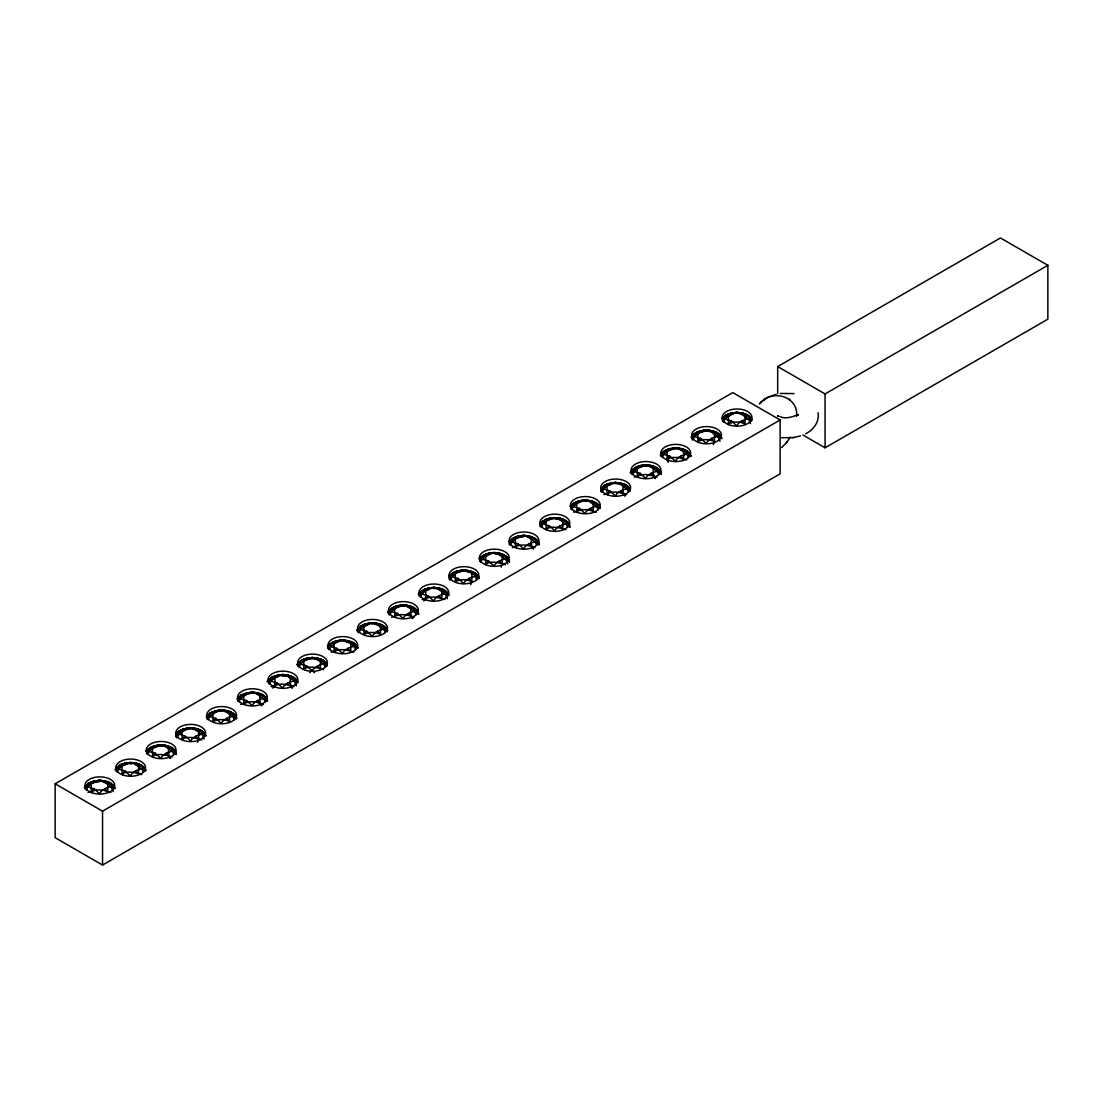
<?xml version="1.0" encoding="UTF-8"?>
<svg xmlns="http://www.w3.org/2000/svg" width="1103" height="1103" viewBox="0 0 1103 1103"><rect width="100%" height="100%" fill="white"/><g stroke="black" fill="none" stroke-linecap="round" stroke-linejoin="round"><path stroke-width="1.5" d="M797.814 415.39C801.357 412.053 788.659 420.781 780.29 416.7M141.736 774.623C135.324 772.693 128.403 770.418 122.006 773.906L122.006 764.324C129.547 761.084 141.653 762.228 145.761 770.308M172.233 757.016C165.822 755.086 158.887 752.811 152.504 756.3L152.504 746.717C159.99 743.477 170.951 744.69 175.873 751.777C174.839 750.812 171.199 747.2 168.235 746.855C161.079 744.456 152.007 744.635 146.244 750.785L146.244 751.557L152.062 747.241L160.804 745.931M201.78 739.961C195.369 738.017 188.448 735.742 182.05 739.231L182.05 729.662C189.592 726.408 201.697 727.553 205.806 735.632M206.164 716.881L210.108 712.938L221.262 709.836L229.548 711.821L229.548 721.39L224.433 719.666L218.049 719.666L212.948 721.39L212.948 711.821C220.49 708.567 232.595 709.712 236.704 717.791M272.868 688.189C275.254 684.949 275.433 680.151 274.275 676.415C269.835 677.669 261.342 686.7 272.593 677.532C279.817 672.692 293.563 673.768 298.031 682.385M323.565 669.645C317.14 667.715 310.219 665.44 303.835 668.928L303.821 659.346C311.322 656.106 322.283 657.319 327.205 664.406M357.11 629.744L361.039 625.787L372.194 622.685L380.48 624.67L380.48 634.253L375.378 632.515L368.981 632.515L363.893 634.253L363.88 624.67C371.421 621.43 383.527 622.575 387.636 630.654C386.643 628.807 382.865 625.36 379.611 624.808C372.304 622.092 360.874 622.602 356.724 630.668M423.8 601.038C426.185 597.812 426.365 593 425.206 589.264C432.748 586.024 444.867 587.168 448.962 595.248M470.733 584.673L471.863 581.488L466.762 579.764L460.378 579.751L455.277 581.488L455.277 571.919C462.833 568.638 476.013 569.81 479.254 578.717M505.339 564.695C498.928 562.764 492.007 560.489 485.623 563.978L485.61 554.395C493.041 551.1 502.734 552.534 508.469 558.463C510.041 561.565 504.871 554.588 502.678 554.933C495.867 551.5 485.072 552.327 479.35 558.463L479.35 559.235L486.492 554.078M565.894 529.743C559.483 527.799 552.548 525.524 546.164 529.013L546.164 519.444C553.651 516.204 564.612 517.417 569.534 524.49C568.224 523.194 564.033 519.265 560.503 519.348L560.503 518.575C553.43 517.39 545.034 517.859 539.905 523.511C545.489 524.297 551.39 525.621 554.451 530.998C557.525 525.621 563.426 524.339 569.01 523.498L569.01 524.27M713.351 444.606L714.496 441.421L709.394 439.683L702.997 439.683L697.909 441.407L697.896 431.838L694.021 433.769L691.126 437.353L693.098 434.885L698.778 431.507M729.276 413.901L722.134 419.071L725.553 415.335L736.707 412.246L744.994 414.218L744.994 423.8L739.892 422.077L733.495 422.063L728.394 423.8L728.394 414.232C735.687 411.033 747.724 412.081 751.763 419.733A14.67 8.466 0 0 0 736.473 412.536A14.67 8.466 0 0 0 722.575 420.56M197.506 742.429L198.637 739.244L198.65 729.648L190.35 727.677L179.21 730.765L175.791 733.729C181.375 734.515 187.276 735.839 190.35 741.216C193.425 735.853 199.312 734.515 204.896 733.716L205.806 735.977M501.065 567.163L502.21 563.978L502.21 554.395L493.923 552.41L485.623 554.395L482.769 556.284M387.567 612.868C393.33 602.197 413.928 602.21 418.699 613.682M630.199 472.773C635.962 462.116 656.561 462.129 661.331 473.601M86.324 790.038L87.73 786.922L91.756 783.668L99.477 780.138L110.603 783.24L114.919 788.107M117.166 772.238L118.572 769.122L122.585 765.868L130.306 762.338L138.606 764.324L144.851 768.377L145.761 770.639M147.664 754.631L149.07 751.501L153.083 748.261L160.804 744.732L169.104 746.717L175.349 751.543M177.211 737.562L178.617 734.446L187.165 728.587L193.549 728.6L204.758 736.28M208.109 719.735L209.515 716.605L218.063 710.759L224.447 710.759L235.67 718.439M238.937 701.922L240.344 698.806L244.37 695.566L252.091 692.022L263.231 695.124L267.533 699.991M269.435 684.315L270.842 681.199L274.868 677.959L282.589 674.416L290.875 676.401L297.658 681.461M298.982 667.26L300.388 664.144L304.414 660.89L312.135 657.36L320.421 659.346L326.681 663.413L327.205 664.861M329.328 649.75L330.735 646.62L334.747 643.38L342.468 639.85L353.608 642.952L357.014 645.889L357.923 648.15L355.566 644.869L348.507 640.981C341.254 639.795 331.796 640.14 327.384 646.896M359.04 632.584L360.447 629.468L368.995 623.609L375.378 623.609L386.601 631.302M389.869 614.785L391.289 611.669L395.301 608.415L403.022 604.885L411.309 606.871L417.568 610.938L418.699 614.123M420.367 597.178L421.773 594.062L425.799 590.808L433.52 587.279L441.807 589.264L448.59 594.324M450.424 579.82L451.844 576.704L455.856 573.463L463.577 569.92L471.863 571.905L478.123 575.973L479.019 577.889M480.77 562.309L482.176 559.193L490.725 553.334L497.108 553.334L509.669 561.937M510.482 545.158L511.889 542.028L515.914 538.788L523.635 535.258L534.762 538.361L538.705 542.745L536.72 540.277L532.391 537.781L523.635 535.686L517.61 536.375L512.481 538.361L509.062 542.083L514.88 537.768L523.635 536.458M541.325 527.344L542.731 524.228L546.743 520.988L554.464 517.445L562.764 519.43L569.01 523.498M571.809 509.738L573.229 506.622L577.241 503.382L584.962 499.838L596.103 502.94L600.404 507.807M602.169 492.214L603.575 489.098L607.588 485.858L615.322 482.328L626.449 485.417L630.378 489.374M632.502 474.704L633.922 471.588L637.934 468.334L645.655 464.804L653.941 466.79L660.201 470.857L661.331 474.042M662.227 457.552L663.634 454.422L667.646 451.182L675.367 447.653C681.02 448.631 689.292 449.872 691.043 456.449M693.056 439.739L694.463 436.623L698.489 433.382L706.21 429.853C711.849 430.832 720.135 432.059 721.872 438.636M723.554 422.132L724.961 419.016L733.509 413.156L739.892 413.17L751.115 420.85M114.023 786.963L107.763 782.124L99.477 780.138L88.337 783.24L84.393 787.639L86.365 785.171L90.722 782.661L101.021 781.227L109.473 783.254L112.561 785.171L114.919 788.438M115.222 769.398C118.834 763.317 127.203 763 133.504 763.262L144.714 770.942M237.007 699.081L240.95 695.124L252.091 692.022L260.377 694.008L266.636 698.075L267.533 700.336M297.052 664.42C300.65 658.339 309.033 658.022 315.334 658.284L326.543 665.964M418.437 594.338C422.035 588.257 430.418 587.94 436.719 588.202L447.928 595.882M478.123 576.745L474.717 573.022C466.693 569.272 455.442 569.355 449.018 575.987C447.349 578.592 454.298 571.519 456.159 571.588M599.508 506.663L596.103 502.94C588.837 499.48 579.626 499.342 572.774 503.768C565.922 511.02 574.691 501.134 578.937 501.741L578.937 500.969L584.962 499.838L593.249 501.824L599.508 505.891L600.404 508.152M690.809 455.608L689.913 453.691L683.653 449.638L675.367 447.653L664.227 450.755L660.283 455.153L663.179 452.023L667.949 449.762M790.382 437.078L787.17 441.724M115.222 769.839C118.71 764.407 125.894 763.29 131.864 763.428C142.356 763.386 121.564 761.994 119.165 765.441L119.165 766.213M175.791 734.501C181.94 727.139 193.025 726.739 201.491 730.765L204.896 734.488M236.704 718.136L232.388 712.938C224.006 708.829 213.127 709.712 206.688 716.66L212.948 711.821L215.788 712.055M266.636 698.847L263.231 695.124C254.724 691.016 243.956 691.829 237.531 698.861L243.777 694.021L255.289 692.946L266.499 700.639M297.052 664.861L302.139 660.463L310.591 658.45M356.889 648.454L350.175 643.38L342.468 639.85L336.443 640.967L330.28 644.221L327.908 646.675L327.908 645.903C335.863 638.802 349.058 638.802 357.014 645.889L357.014 646.661M387.939 611.944C392.999 605.492 405.683 603.176 414.163 607.987L417.568 611.71M418.437 594.779C424.269 586.713 436.085 586.272 444.661 590.381L448.066 594.103M539.905 524.283L542.276 521.829L548.439 518.575M629.868 489.139C622.85 481.266 607.767 481.28 600.749 489.153L604.168 485.417L615.322 482.328L623.609 484.3L629.868 488.367L630.378 489.815M630.571 471.863C635.631 465.48 648.302 463.081 656.795 467.906L660.201 471.629M781.655 447.584L786.453 442.62M786.301 442.799L787.294 441.572M761.373 401.892L759.471 403.974C770.983 388.559 798.655 395.756 796.6 416.396M114.023 786.191C108.439 786.977 102.538 788.314 99.463 793.691L94.017 788.659L91.177 791.706L88.047 792.437M122.006 773.906L124.846 770.859L130.306 775.892C133.38 770.514 139.268 769.177 144.851 768.377M152.504 756.3L155.344 753.252L160.79 758.285C163.878 752.908 169.765 751.57 175.349 750.771M182.05 739.231L184.89 736.197M212.948 721.39L215.788 718.356L221.248 723.375C224.323 718.012 230.21 716.674 235.808 715.875L235.808 716.647M266.636 698.075C261.053 698.875 255.151 700.212 252.077 705.575L246.631 700.557L243.791 703.59L240.661 704.321M271.159 686.714L274.289 685.983L277.129 682.95L282.575 687.969C285.649 682.605 291.55 681.254 297.134 680.468M303.835 668.928L306.675 665.881L314.534 672.665M357.014 645.889C351.43 646.689 345.542 648.026 342.468 653.39L337.008 648.371L334.168 651.404L331.038 652.135M363.893 634.253L366.734 631.219L372.18 636.238C375.254 630.875 381.142 629.523 386.739 628.738L386.739 629.51M417.568 610.938C411.984 611.724 406.097 613.061 403.009 618.438L397.563 613.42L394.722 616.453L391.593 617.184M422.091 599.577L425.22 598.846L428.061 595.813L433.507 600.832C436.581 595.455 442.482 594.117 448.066 593.331M455.277 581.488L458.117 578.455L463.563 583.473C466.638 578.082 472.539 576.814 478.123 575.973M485.623 563.978L488.464 560.931L493.91 565.963C496.984 560.572 502.871 559.304 508.469 558.463L508.469 559.235M538.181 542.069L538.181 541.297C532.597 542.138 526.696 543.421 523.622 548.798L518.176 543.779L515.335 546.812L512.206 547.543M546.164 529.013L549.004 525.979M599.508 505.891C593.924 506.732 588.023 508.014 584.948 513.391L579.502 508.373L576.662 511.406L573.532 512.137M629.868 488.367C624.27 489.208 618.383 490.49 615.309 495.867L609.849 490.849L607.008 493.882L603.892 494.613M660.201 470.857C654.617 471.643 648.716 472.98 645.641 478.357L640.195 473.325L637.355 476.372L634.225 477.089M689.913 453.691C684.329 454.491 678.442 455.829 675.353 461.206L669.907 456.173L667.067 459.206L668.197 462.391M697.909 441.407L700.75 438.374L706.196 443.392C709.27 438.029 715.158 436.691 720.755 435.892L721.652 437.808M728.394 423.8L731.248 420.767L736.694 425.786C739.768 420.422 745.656 419.085 751.253 418.285L751.763 419.733M760.836 402.402L767.398 397.507L776.25 394.198M309.709 672.665C314.396 667.784 319.498 663.468 326.681 663.413M765.372 398.721L763.841 399.782M85.055 788.755L87.73 786.922L94.017 788.659M115.898 770.956L118.572 769.122L124.846 770.859M146.382 753.349L149.07 751.501L155.344 753.252M175.928 736.294L178.617 734.446M206.84 718.453L209.515 716.605L215.788 718.356M237.669 700.639L240.344 698.806L246.631 700.557M268.167 683.033L270.842 681.199L277.129 682.95M297.713 665.978L300.388 664.144L306.675 665.881M328.06 648.467L330.735 646.62L337.008 648.371M357.772 631.302L360.447 629.468L366.734 631.219M388.601 613.502L391.289 611.669L397.563 613.42M419.099 595.896L421.773 594.062L428.061 595.813M449.155 578.537L451.844 576.704L458.117 578.455M479.502 561.027L482.176 559.193L488.464 560.931M509.214 543.876L511.889 542.028L518.176 543.779M540.043 526.076L542.731 524.228M570.541 508.469L573.229 506.622L579.502 508.373M600.901 490.945L603.575 489.098L609.849 490.849M631.233 473.421L633.922 471.588L640.195 473.325M660.945 456.27L663.634 454.422L669.907 456.173M691.788 438.47L694.463 436.623L700.75 438.374M722.286 420.863L724.961 419.016L731.248 420.767M361.039 626.559L363.439 624.863M84.917 786.963L91.163 782.124L102.676 781.062L113.885 788.742M115.746 769.163L122.006 764.324L124.846 764.558M176.563 754.259L164.002 745.656L152.504 746.717L146.244 750.785L149.07 751.501M175.791 733.729L182.05 729.662L184.89 729.896M268.015 681.254L274.275 676.415M297.576 664.185L303.821 659.346L306.675 659.594M357.62 629.523L363.88 624.67L366.734 624.918M388.463 611.71L394.722 606.871L406.221 605.809L417.43 613.502M418.961 594.103L425.206 589.264L428.061 589.512M449.018 576.759L455.277 571.919L458.117 572.154M539.905 523.511L546.164 519.444L557.663 518.382L570.223 526.972M570.403 506.677L576.662 501.837L588.161 500.776L599.37 508.455M631.095 471.629L637.341 466.79L648.854 465.728L660.063 473.408M660.807 454.477L667.067 449.638L678.566 448.576L689.775 456.256M691.636 436.678L697.896 431.838M731.248 414.466L728.407 414.232L722.134 418.299L724.961 419.016M777.684 393.509L777.684 366.568L1000.462 237.958L1047.85 265.313L1047.85 319.194L825.072 447.804L802.86 434.982M55.15 783.806L732.75 392.599L780.138 419.967L780.138 473.835L102.538 865.042L55.15 837.687L55.15 783.806L102.538 811.174L780.138 419.967M777.684 366.568L825.072 393.936L1047.85 265.313M805.617 433.782C813.394 430.087 819.667 421.636 818.04 412.715M725.553 416.107L728.407 414.218M634.515 468.678L637.341 466.79L640.195 467.038M331.327 643.711L334.168 641.836L337.008 642.07M271.435 678.29L271.435 677.518C278.37 674.14 286.78 674.14 293.715 677.518L297.134 681.24M210.108 713.696L212.948 711.821M179.21 731.537L182.05 729.662M149.663 748.606L152.504 746.717L155.344 746.952M149.663 747.834L152.504 746.717M119.165 765.441L122.006 764.324M88.337 784.012L91.163 782.124L94.017 782.372M725.553 415.335C732.516 411.971 740.885 411.971 747.834 415.335L751.253 419.057M720.755 435.892L714.496 431.824L706.21 429.853L700.184 430.97L695.055 433.713M676.911 448.287L669.342 448.783L664.227 451.527M634.515 467.906L636.9 466.983M626.449 486.189L626.449 485.417C619.5 482.025 611.117 482.08 604.168 485.417L604.168 486.189M578.937 500.969L573.822 503.713M538.181 541.297L531.922 537.244L523.635 535.258L517.61 536.375L512.481 539.133M452.437 573.794L452.437 573.022C461.344 567.811 471.326 571.326 477.985 578.537M424.765 589.457L422.38 591.153M394.267 607.064L391.882 608.759M331.327 642.952L336.443 640.967M300.995 661.235L300.995 660.463C307.944 657.098 316.313 657.085 323.276 660.463L326.681 664.185M271.435 677.518L273.834 676.594M240.95 695.896L240.95 695.124L247.513 693.015M210.108 712.938L218.187 710.649M179.21 730.765L182.933 729.331M88.337 783.24C95.285 779.862 103.654 779.862 110.603 783.24L110.603 784.012M700.75 432.073L697.909 431.838C704.169 429.55 711.338 430.06 717.336 432.941L720.755 436.664M425.22 598.846C431.604 595.344 438.525 597.647 444.95 599.563M274.289 685.983C280.672 682.495 287.593 684.784 294.005 686.7M777.67 415.996L777.96 415.9M733.633 413.06L730.669 414.135L730.669 413.363M704.665 430.487L700.184 431.742L700.184 430.97M673.823 448.742L669.342 449.541L669.342 448.783M638.237 466.472L641.091 465.797M490.849 553.237L487.884 554.313L487.884 553.541M462.033 570.568L457.552 571.823L457.552 571.051M426.089 588.947L428.943 588.271M395.605 606.553L398.459 605.878M364.762 624.353L369.119 623.512M275.157 676.084L278.011 675.408M188.82 728.752L184.325 729.566L184.325 728.793M800.488 435.906L793.733 437.491M697.909 431.824L709.394 430.777L720.617 438.456M539.381 544.785L526.82 536.182L515.335 537.23L509.062 541.311L511.889 542.028M583.418 500.486L580.399 500.831M552.92 518.093L549.901 518.438M340.937 640.485L337.904 640.829M781.489 437.712L792.574 437.657M780.29 393.454L794.063 393.578M792.395 437.67L793.953 437.464M742.154 414.466L744.994 414.218L751.253 418.285M711.656 432.073L714.496 431.824L714.496 441.407L711.656 438.374M680.813 449.872L683.653 449.638L683.667 459.206L686.797 459.937M651.101 467.038L653.941 466.79C652.797 470.526 652.99 475.324 655.361 478.578L651.101 473.325M603.575 489.098L600.749 488.381L607.008 484.314L612.124 483.238L623.609 484.3C622.464 488.05 622.657 492.848 625.029 496.088L620.768 490.849M590.408 502.072L593.249 501.824L593.262 511.406L596.392 512.137M559.924 519.678L562.764 519.43L562.764 529.013L559.924 525.979M529.082 537.478L531.922 537.244C530.777 540.98 530.97 545.778 533.342 549.018L529.082 543.779M499.369 554.644L502.21 554.395L508.469 558.463M469.023 572.154L471.863 571.905L471.877 581.488L469.023 578.455M438.966 589.512L441.807 589.264L441.82 598.846L438.966 595.813M408.468 607.119L411.309 606.871C410.164 610.607 410.357 615.419 412.729 618.659L408.468 613.42M377.64 624.918L380.48 624.67L386.739 628.738M347.928 642.07L350.768 641.836L350.768 651.404L353.898 652.135M317.581 659.594L320.421 659.346L320.435 668.928L317.581 665.881M277.129 676.649L274.289 676.401L279.39 675.339L290.875 676.401C289.731 680.151 289.924 684.949 292.295 688.189L288.035 682.95M257.537 694.256L260.377 694.008C259.233 697.758 259.426 702.556 261.811 705.796L260.377 703.59L255.276 701.866L248.878 701.853L243.791 703.59L243.777 694.021L246.631 694.256M226.708 712.055L229.548 711.821L235.808 715.875M195.81 729.896L198.65 729.648L204.896 733.716M166.25 746.952L169.104 746.717C167.946 750.454 168.139 755.252 170.524 758.492L166.25 753.252M135.766 764.558L138.606 764.324L138.606 773.892L135.766 770.859M104.923 782.372L107.763 782.124L107.777 791.706L110.907 792.423M642.58 465.631L648.729 465.631M584.962 501.052L589.54 500.831M430.446 588.106L440.952 588.947M399.948 605.712L406.097 605.712M279.514 675.243L287.166 675.863L293.715 678.29M249.016 692.849L255.165 692.849M559.042 518.438L556.009 518.093M495.468 553.499L499.949 554.313L499.949 553.541M347.045 640.829L344.026 640.485M313.679 658.45L320.89 659.539M191.908 728.752L196.389 729.579L196.389 728.807M669.907 449.872L667.067 449.638L667.067 459.206L672.168 457.483L678.552 457.483L683.653 459.22M609.849 484.548L607.022 484.3L607.008 493.882C613.406 490.394 620.327 492.683 626.738 494.613M579.502 502.072L576.662 501.824L576.662 511.406L581.764 509.669L588.147 509.683L593.249 511.42L590.408 508.373M549.004 519.678L546.164 519.43L543.324 521.319M518.176 537.478L515.335 537.244L515.335 546.812C521.719 543.324 528.64 545.613 535.052 547.543M488.464 554.644L485.623 554.395L479.35 558.463L482.176 559.193M397.563 607.119L394.722 606.871L394.722 616.453C401.106 612.951 408.027 615.253 414.452 617.17M681.406 448.783L681.406 449.555L678.442 448.48L686.507 450.755L689.913 454.464M525.18 535.893L529.661 536.389L534.762 539.133M375.268 623.512L378.219 623.815L383.32 626.559M162.348 745.366L166.843 745.862L171.944 748.606M134.883 763.331L141.446 765.441L144.851 769.149M650.232 465.797L656.795 468.678M596.103 503.713L591.001 500.969M407.6 605.878L414.163 608.759M256.668 693.015L259.522 693.704M224.336 710.649L232.388 713.696M141.446 766.213L136.345 763.469M742.733 413.377L742.733 414.149L739.782 413.06M712.235 430.983L712.235 431.756L709.284 430.666M469.616 571.051L469.616 571.823L466.652 570.747M657.085 477.089C650.673 475.159 643.738 472.884 637.355 476.372L637.341 466.79M263.52 704.307L260.391 703.59L257.537 700.557M691.636 435.906L694.463 436.623M660.807 453.705L663.634 454.422M631.095 470.857L633.922 471.588M570.403 505.905L573.229 506.622M449.018 575.987L451.844 576.704M418.961 593.331L421.773 594.062M388.463 610.938L391.289 611.669M357.62 628.751L360.447 629.468M327.908 645.903L330.735 646.62M297.576 663.413L300.388 664.144M268.015 680.482L270.842 681.199M237.531 698.089L240.344 698.806M206.688 715.888L209.515 716.605M115.746 768.391L118.572 769.122M84.917 786.191L87.73 786.922M747.834 416.107L744.125 413.915M717.336 433.713L713.641 431.521M686.507 451.527L682.798 449.321M474.717 573.794L471.009 571.602M201.491 731.537L197.782 729.345M778.966 416.286L777.643 415.748M560.503 518.575L565.605 521.319M501.341 554.078L505.05 556.284M348.507 640.981L353.608 643.711M444.661 591.153L442.275 589.471M260.846 694.545L263.231 695.896M620.768 484.548L629.73 490.932M288.035 676.649L296.997 683.033M323.276 661.235L322.131 660.021M788.769 398.9L790.093 399.989M742.154 420.767L744.994 423.8M680.813 456.173L683.653 459.206M499.369 560.931L502.21 563.964M377.64 631.219L380.48 634.253M347.928 648.371L350.754 651.404L345.653 649.681L339.269 649.681L334.168 651.404L334.168 641.836M226.708 718.356L229.534 721.39M195.81 736.197L198.637 739.231M104.923 788.659L107.763 791.692L102.662 789.969L96.264 789.969L91.177 791.706L91.163 782.124M748.427 419.016L750.55 423.69M717.929 436.623L720.052 441.297M687.1 454.422L688.506 457.538M657.388 471.574L658.794 474.69M627.042 489.098L628.462 492.214M596.695 506.622L598.102 509.738M566.197 524.228L567.604 527.344M535.355 542.028L536.775 545.144M505.643 559.18L507.766 563.854M475.31 576.704L476.717 579.82M445.254 594.048L447.363 598.736M414.756 611.655L416.162 614.771M383.913 629.455L385.333 632.584M354.201 646.62L355.621 649.736M323.868 664.13L325.275 667.246M294.308 681.199L296.431 685.873M263.824 698.806L265.23 701.922M232.981 716.605L234.401 719.721M202.083 734.446L204.207 739.12M172.537 751.501L173.943 754.617M142.039 769.108L143.459 772.224M111.21 786.908L113.319 791.582M736.707 412.246L736.707 413.446M706.21 429.853L706.21 431.052M645.655 464.804L645.655 466.017M463.577 569.92L463.577 571.133M433.52 587.279L433.52 588.492M403.022 604.885L403.022 606.098M372.194 622.685L372.194 623.898M282.589 674.416L282.589 675.629M252.091 692.022L252.091 693.236M221.262 709.836L221.262 711.035M190.35 727.677L190.364 728.876M825.072 393.936L825.072 447.804M651.68 465.935L651.68 466.707M639.63 465.935L639.63 466.707M621.347 483.459L621.347 484.217M609.283 483.445L609.283 484.217M529.661 536.389L529.661 537.161M517.61 536.375L517.61 537.147M439.546 588.409L439.546 589.181M427.495 588.409L427.495 589.181M409.061 606.016L409.061 606.788M396.997 606.016L396.997 606.788M378.219 623.815L378.219 624.588M366.168 623.815L366.168 624.588M318.16 658.491L318.16 659.263M306.11 658.491L306.11 659.263M288.614 675.546L288.614 676.318M276.563 675.546L276.563 676.318M258.116 693.153L258.116 693.925M246.066 693.153L246.066 693.925M227.287 710.966L227.287 711.738M215.223 710.952L215.223 711.725M166.843 745.862L166.843 746.634M154.778 745.862L154.778 746.634M124.281 763.469L124.281 764.241M105.502 781.269L105.502 782.041M102.538 811.174L102.538 865.042M93.452 781.269L93.452 782.041M176.383 736.266A14.67 8.466 0 0 1 181.057 731.289M185.759 729.635A14.67 8.466 0 0 1 188.627 729.207M193.149 729.207A14.67 8.466 0 0 1 205.379 736.266M176.383 737.742A14.67 8.466 0 0 1 189.371 728.008A14.67 8.466 0 0 1 205.53 735.991M116.656 770.087A14.67 8.466 0 0 1 125.714 764.31M130.071 763.786A14.67 8.466 0 0 1 131.588 763.786M136 764.31A14.67 8.466 0 0 1 145.031 770.087M116.187 770.652A14.67 8.466 0 0 1 130.83 762.628A14.67 8.466 0 0 1 145.486 770.652M147.154 752.48A14.67 8.466 0 0 1 156.212 746.703M166.498 746.703A14.67 8.466 0 0 1 175.984 754.19M146.685 753.928A14.67 8.466 0 0 1 160.569 745.035A14.67 8.466 0 0 1 175.984 753.046M85.813 787.887A14.67 8.466 0 0 1 94.872 782.11M103.751 781.862A14.67 8.466 0 0 1 114.188 787.9M85.358 788.466A14.67 8.466 0 0 1 100.001 780.428A14.67 8.466 0 0 1 114.657 788.452M207.281 718.425A14.67 8.466 0 0 1 210.135 714.592M215.333 712.124A14.67 8.466 0 0 1 218.063 711.545M224.047 711.366A14.67 8.466 0 0 1 236.276 718.425M207.13 719.032A14.67 8.466 0 0 1 221.772 710.125A14.67 8.466 0 0 1 236.428 719.018M268.925 682.164A14.67 8.466 0 0 1 277.984 676.387M286.849 676.139A14.67 8.466 0 0 1 297.3 682.178M268.622 681.875A14.67 8.466 0 0 1 283.113 674.705A14.67 8.466 0 0 1 297.603 681.875M238.124 700.626A14.67 8.466 0 0 1 247.486 693.994M256.365 693.746A14.67 8.466 0 0 1 267.119 700.626M237.972 701.232A14.67 8.466 0 0 1 252.615 692.312A14.67 8.466 0 0 1 267.271 701.218M358.227 631.288A14.67 8.466 0 0 1 361.067 627.442M366.265 624.987A14.67 8.466 0 0 1 368.995 624.408M374.979 624.229A14.67 8.466 0 0 1 387.208 631.288M358.227 632.75A14.67 8.466 0 0 1 371.959 622.988A14.67 8.466 0 0 1 387.374 631.881M419.857 595.027A14.67 8.466 0 0 1 428.915 589.25M437.794 589.002A14.67 8.466 0 0 1 448.232 595.041M419.554 594.738A14.67 8.466 0 0 1 434.044 587.568A14.67 8.466 0 0 1 448.549 594.738M298.168 665.964A14.67 8.466 0 0 1 312.659 658.794A14.67 8.466 0 0 1 327.164 665.964M298.017 665.688A14.67 8.466 0 0 1 311.901 657.664A14.67 8.466 0 0 1 327.164 664.819M328.818 647.599A14.67 8.466 0 0 1 330.555 645.269M335.326 642.539A14.67 8.466 0 0 1 336.553 642.139M343.75 641.298A14.67 8.466 0 0 1 357.193 647.599M328.349 649.047A14.67 8.466 0 0 1 342.233 640.14A14.67 8.466 0 0 1 357.648 648.164M389.373 612.634A14.67 8.466 0 0 1 398.431 606.857M407.297 606.609A14.67 8.466 0 0 1 418.051 613.489M389.056 614.95A14.67 8.466 0 0 1 402.788 605.189A14.67 8.466 0 0 1 418.202 614.081M509.503 544.73A14.67 8.466 0 0 1 519.03 537.23M529.33 537.23A14.67 8.466 0 0 1 538.815 544.717M509.503 544.455A14.67 8.466 0 0 1 524.159 535.548A14.67 8.466 0 0 1 538.815 544.455M571.313 507.587A14.67 8.466 0 0 1 579.047 502.141M584.728 501.3A14.67 8.466 0 0 1 586.244 501.3M590.656 501.824A14.67 8.466 0 0 1 599.687 507.601M570.844 509.048A14.67 8.466 0 0 1 584.728 500.142A14.67 8.466 0 0 1 600.142 508.166M449.61 578.524A14.67 8.466 0 0 1 461.84 571.464M466.376 571.464A14.67 8.466 0 0 1 478.605 578.524M449.61 579.985A14.67 8.466 0 0 1 462.598 570.265A14.67 8.466 0 0 1 478.757 578.248M479.957 561.013A14.67 8.466 0 0 1 490.725 554.12M495.206 553.858A14.67 8.466 0 0 1 509.103 561.882M479.791 560.738A14.67 8.466 0 0 1 494.447 552.7A14.67 8.466 0 0 1 509.103 560.724M540.815 525.193A14.67 8.466 0 0 1 548.549 519.747M555.747 518.906A14.67 8.466 0 0 1 569.644 526.917M540.346 526.655A14.67 8.466 0 0 1 554.988 517.734A14.67 8.466 0 0 1 569.644 526.641M661.4 456.256A14.67 8.466 0 0 1 673.63 449.183M678.166 449.183A14.67 8.466 0 0 1 690.395 456.256M661.249 455.966A14.67 8.466 0 0 1 675.891 447.942A14.67 8.466 0 0 1 690.547 455.966M722.741 420.836A14.67 8.466 0 0 1 733.509 413.956M739.493 413.777A14.67 8.466 0 0 1 751.722 420.836M601.19 491.786A14.67 8.466 0 0 1 610.717 484.286M621.003 484.3A14.67 8.466 0 0 1 630.337 490.918M601.19 491.524A14.67 8.466 0 0 1 614.33 482.659A14.67 8.466 0 0 1 630.337 489.773M631.991 472.553A14.67 8.466 0 0 1 641.064 466.776M649.929 466.528A14.67 8.466 0 0 1 660.683 473.408M631.536 474A14.67 8.466 0 0 1 646.179 465.094A14.67 8.466 0 0 1 660.835 474M692.243 438.442A14.67 8.466 0 0 1 704.472 431.383M708.995 431.383A14.67 8.466 0 0 1 721.224 438.442M692.243 439.918A14.67 8.466 0 0 1 705.217 430.184A14.67 8.466 0 0 1 721.39 438.167M182.822 740.292A14.89 8.59 0 0 0 205.599 733.316A14.89 8.59 0 0 0 183.746 725.402A14.89 8.59 0 0 0 182.822 740.292M122.778 774.954A14.89 8.59 0 0 0 145.555 767.978A14.89 8.59 0 0 0 123.701 760.077A14.89 8.59 0 0 0 122.778 774.954M153.276 757.347A14.89 8.59 0 0 0 176.053 750.371A14.89 8.59 0 0 0 154.199 742.471A14.89 8.59 0 0 0 153.276 757.347M91.949 792.754A14.89 8.59 0 0 0 114.726 785.777A14.89 8.59 0 0 0 92.873 777.877A14.89 8.59 0 0 0 91.949 792.754M213.72 722.451A14.89 8.59 0 0 0 236.511 715.475A14.89 8.59 0 0 0 214.658 707.575A14.89 8.59 0 0 0 213.72 722.451M275.061 687.031A14.89 8.59 0 0 0 297.838 680.055A14.89 8.59 0 0 0 275.984 672.154A14.89 8.59 0 0 0 275.061 687.031M244.563 704.638A14.89 8.59 0 0 0 267.34 697.661A14.89 8.59 0 0 0 245.486 689.761A14.89 8.59 0 0 0 244.563 704.638M364.666 635.3A14.89 8.59 0 0 0 387.443 628.324A14.89 8.59 0 0 0 365.589 620.424A14.89 8.59 0 0 0 364.666 635.3M425.992 599.894A14.89 8.59 0 0 0 448.769 592.918A14.89 8.59 0 0 0 426.916 585.017A14.89 8.59 0 0 0 425.992 599.894M304.607 669.976A14.89 8.59 0 0 0 327.384 663A14.89 8.59 0 0 0 305.531 655.099A14.89 8.59 0 0 0 304.607 669.976M334.94 652.466A14.89 8.59 0 0 0 357.717 645.489A14.89 8.59 0 0 0 335.877 637.589A14.89 8.59 0 0 0 334.94 652.466M395.494 617.501A14.89 8.59 0 0 0 418.271 610.524A14.89 8.59 0 0 0 396.418 602.624A14.89 8.59 0 0 0 395.494 617.501M516.107 547.874A14.89 8.59 0 0 0 538.884 540.897A14.89 8.59 0 0 0 517.031 532.997A14.89 8.59 0 0 0 516.107 547.874M577.434 512.454A14.89 8.59 0 0 0 600.211 505.491A14.89 8.59 0 0 0 578.358 497.577A14.89 8.59 0 0 0 577.434 512.454M456.049 582.536A14.89 8.59 0 0 0 478.826 575.559A14.89 8.59 0 0 0 456.973 567.659A14.89 8.59 0 0 0 456.049 582.536M486.395 565.026A14.89 8.59 0 0 0 509.172 558.049A14.89 8.59 0 0 0 487.319 550.149A14.89 8.59 0 0 0 486.395 565.026M546.936 530.06A14.89 8.59 0 0 0 569.713 523.098A14.89 8.59 0 0 0 547.86 515.184A14.89 8.59 0 0 0 546.936 530.06M667.839 460.268A14.89 8.59 0 0 0 690.616 453.292A14.89 8.59 0 0 0 668.763 445.391A14.89 8.59 0 0 0 667.839 460.268M729.166 424.862A14.89 8.59 0 0 0 751.956 417.885A14.89 8.59 0 0 0 730.103 409.985A14.89 8.59 0 0 0 729.166 424.862M607.781 494.944A14.89 8.59 0 0 0 630.571 487.967A14.89 8.59 0 0 0 608.718 480.053A14.89 8.59 0 0 0 607.781 494.944M638.127 477.42A14.89 8.59 0 0 0 660.904 470.443A14.89 8.59 0 0 0 639.051 462.543A14.89 8.59 0 0 0 638.127 477.42M698.682 442.468A14.89 8.59 0 0 0 721.459 435.492A14.89 8.59 0 0 0 699.605 427.592A14.89 8.59 0 0 0 698.682 442.468"/></g></svg>
